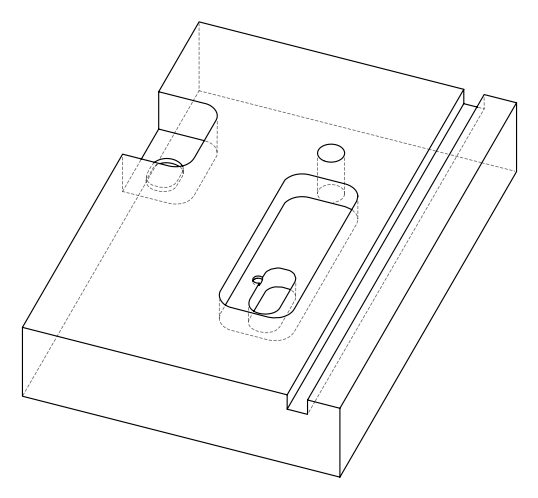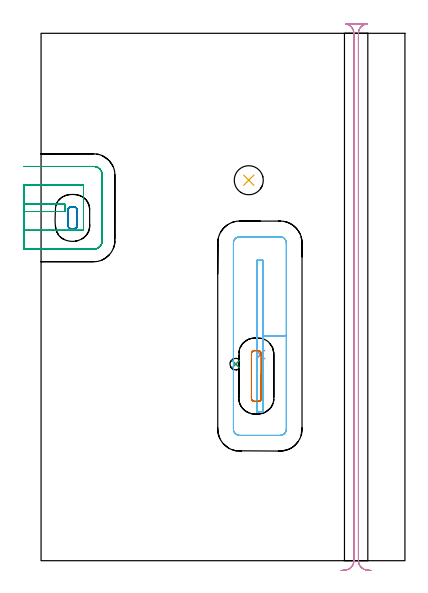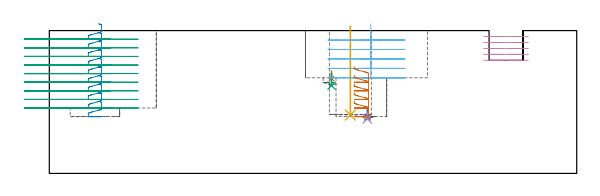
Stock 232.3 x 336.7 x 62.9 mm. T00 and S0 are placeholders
(PLAN: 10 operations, 6 tool changes, 24.6 min)
(1 SPOT_DRILL | STEP1POCKET | NXT0321_9005460120000 | 0.03 min | 2227 mm3)
(2 SPOT_DRILL_1 | STEP1POCKET_1 | NXT0321_9005460120000 | 0.03 min | 4146 mm3)
(3 DRILL_BLIND_HOLE_INTO_CENTER | STEP1POCKET | NXT0301_045 | 0.03 min | 130 mm3)
(4 DRILL_BLIND_HOLE_INTO_CENTER_1 | STEP1POCKET_1 | NXT0301_026 | 0.02 min | 17 mm3)
(5 INDEXABLE_INSERT_DRILL_BLIND_HOLE_FROM_SOLID | STEP1POCKET_2 | NXT0302_008 | 0.16 min | 9930 mm3)
(6 MILL_RECTANGULAR_POCKET | POCKET_RECTANGULAR_STRAIGHT | UGT0201_094 | Follow Part, ap 5, ae 75% | 5.89 min | 156209 mm3)
(7 MILL_RECTANGULAR_POCKET_1 | POCKET_RECTANGULAR_STRAIGHT_1 | NXT0201_012 | Follow Part, ap 4, ae 75% | 1.29 min | 15150 mm3)
(8 MILL_RECTANGULAR_POCKET_2 | POCKET_RECTANGULAR_STRAIGHT_2 | NXT0201_012 | Follow Part, ap 4, ae 75% | 1.8 min | 21425 mm3)
(9 MILL_SLOT | SLOT_PARTIAL_RECTANGULAR | NXT0201_012 | Follow Part, ap 4, ae 75% | 8.01 min | 88564 mm3)
(10 MILL_RECTANGULAR_SLOT | SLOT_RECTANGULAR | NXT0201_011 | Follow Part, ap 3, ae 75% | 7.36 min | 65726 mm3)
(TOOL NXT0321_9005460120000 | NC Spot Drill, 142deg, 12mm, Carbide, Uncoated | D12 PA142 FL30 Z2)
(TOOL NXT0301_045 | Carbide Drill 7.4mm [860.1-0740-022A1-MM 2214] | D7.4 PA140 FL41 Z2)
(TOOL NXT0301_026 | Carbide Drill 5.5mm [860.1-0550-017A1-MM 2214] | D5.5 PA140 FL28 Z2)
(TOOL NXT0302_008 | Index. Insert Drill 18.5mm [880-D1850L25-05] | D18.5 PA176 FL93 Z2)
(TOOL UGT0201_094 | End mill 20 mm | D20 FL38 Z4)
(TOOL NXT0201_012 | ENDMILL 16mm [2P460-1600-NA 1630] | D16 FL38 Z6)
(TOOL NXT0201_011 | ENDMILL 12mm [2P460-1200-NA 1630] | D12 FL38 Z6)
(OP 1 SPOT_DRILL)
G17 G21 G94 G90
T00 M6
G54
G17 G0 G90 X124.3 Y125.5 S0 M3
G43 Z72.9 H0
G94 G81 G98 Z41.781 F250. R45.1
G80
M5
M2
(OP 2 SPOT_DRILL_1)
G17 G21 G94 G90
T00 M6
G54
G17 G0 G90 X140.1 Y131.6 S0 M3
G43 Z72.9 H0
G94 G81 G98 Z24.763 F250. R28.
G80
M5
M2
(OP 3 DRILL_BLIND_HOLE_INTO_CENTER)
G17 G21 G94 G90
T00 M6
G54
G17 G0 G90 X124.3 Y125.5 S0 M3
G43 Z72.9 H1
G94 G81 G98 Z38.7 F250. R44.1
G80
M5
M2
(OP 4 DRILL_BLIND_HOLE_INTO_CENTER_1)
G17 G21 G94 G90
T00 M6
G54
G17 G0 G90 X140.1 Y131.6 S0 M3
G43 Z72.9 H1
G94 G81 G98 Z23.999 F250. R27.
G80
M5
M2
(OP 5 INDEXABLE_INSERT_DRILL_BLIND_HOLE_FROM_SOLID)
G17 G21 G94 G90
T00 M6
G54
G17 G0 G90 X132.6 Y242.9 S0 M3
G43 Z72.9 H1
G94 G81 G98 Z25.7 F250. R64.9
G80
M5
M2
(OP 6 MILL_RECTANGULAR_POCKET)
G17 G21 G94 G90
T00 M6
G54
G17 G0 G90 X141.6 Y116.679 S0 M3
G43 Z72.9 H0
Z65.9
G94 G1 Y143.4 Z58.74 F250.
Y191.8 F500.
X137.8
Y95.
X141.6
Y143.4
X156.6
Y202.8
G3 X152.6 Y206.8 R4.
G1 X126.8
G3 X122.8 Y202.8 R4.
G1 Y84.
G3 X126.8 Y80. R4.
G1 X152.6
G3 X156.6 Y84. R4.
G1 Y143.4
Y144.4
G0 X141.6 Y116.679 Z61.74
G1 Y143.4 Z54.58 F250.
Y191.8 F500.
X137.8
Y95.
X141.6
Y143.4
X156.6
Y202.8
G3 X152.6 Y206.8 R4.
G1 X126.8
G3 X122.8 Y202.8 R4.
G1 Y84.
G3 X126.8 Y80. R4.
G1 X152.6
G3 X156.6 Y84. R4.
G1 Y143.4
Y144.4
G0 X141.6 Y116.679 Z57.58
G1 Y143.4 Z50.42 F250.
Y191.8 F500.
X137.8
Y95.
X141.6
Y143.4
X156.6
Y202.8
G3 X152.6 Y206.8 R4.
G1 X126.8
G3 X122.8 Y202.8 R4.
G1 Y84.
G3 X126.8 Y80. R4.
G1 X152.6
G3 X156.6 Y84. R4.
G1 Y143.4
Y144.4
G0 X141.6 Y116.679 Z53.42
G1 Y143.4 Z46.26 F250.
Y191.8 F500.
X137.8
Y95.
X141.6
Y143.4
X156.6
Y202.8
G3 X152.6 Y206.8 R4.
G1 X126.8
G3 X122.8 Y202.8 R4.
G1 Y84.
G3 X126.8 Y80. R4.
G1 X152.6
G3 X156.6 Y84. R4.
G1 Y143.4
Y144.4
G0 X141.6 Y116.679 Z49.26
G1 Y143.4 Z42.1 F250.
Y191.8 F500.
X137.8
Y95.
X141.6
Y143.4
X156.6
Y202.8
G3 X152.6 Y206.8 R4.
G1 X126.8
G3 X122.8 Y202.8 R4.
G1 Y84.
G3 X126.8 Y80. R4.
G1 X152.6
G3 X156.6 Y84. R4.
G1 Y143.4
Y144.4
G0 Z72.9
M5
M2
(OP 7 MILL_RECTANGULAR_POCKET_1)
G17 G21 G94 G90
T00 M6
G54
G17 G0 G90 X134.3 Y106.25 S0 M3
G43 Z72.9 H1
Z46.95
G94 G1 Y103.558 Z46.229 F250.
X134.357 Y103.205 Z46.133
X134.476 Y102.868 Z46.037
X134.653 Y102.557 Z45.941
X134.882 Y102.282 Z45.845
X135.157 Y102.053 Z45.749
X135.468 Y101.876 Z45.654
X135.805 Y101.757 Z45.558
X136.158 Y101.7 Z45.462
X138.742 Z44.77
X139.095 Y101.757 Z44.674
X139.432 Y101.876 Z44.578
X139.743 Y102.053 Z44.482
X140.018 Y102.282 Z44.386
X140.247 Y102.557 Z44.29
X140.424 Y102.868 Z44.194
X140.543 Y103.205 Z44.099
X140.6 Y103.558 Z44.003
Y117.9 Z40.16
Y132.1 F500.
G3 X138.6 Y134.1 R2.
G1 X136.3
G3 X134.3 Y132.1 R2.
G1 Y103.7
G3 X136.3 Y101.7 R2.
G1 X138.6
G3 X140.6 Y103.7 R2.
G1 Y117.9
Y118.9
G0 X134.3 Y106.25 Z43.16
G1 Y103.558 Z42.439 F250.
X134.357 Y103.205 Z42.343
X134.476 Y102.868 Z42.247
X134.653 Y102.557 Z42.151
X134.882 Y102.282 Z42.055
X135.157 Y102.053 Z41.959
X135.468 Y101.876 Z41.864
X135.805 Y101.757 Z41.768
X136.158 Y101.7 Z41.672
X138.742 Z40.98
X139.095 Y101.757 Z40.884
X139.432 Y101.876 Z40.788
X139.743 Y102.053 Z40.692
X140.018 Y102.282 Z40.596
X140.247 Y102.557 Z40.5
X140.424 Y102.868 Z40.405
X140.543 Y103.205 Z40.309
X140.6 Y103.558 Z40.213
Y117.9 Z36.37
Y132.1 F500.
G3 X138.6 Y134.1 R2.
G1 X136.3
G3 X134.3 Y132.1 R2.
G1 Y103.7
G3 X136.3 Y101.7 R2.
G1 X138.6
G3 X140.6 Y103.7 R2.
G1 Y117.9
Y118.9
G0 X134.3 Y106.25 Z39.37
G1 Y103.558 Z38.649 F250.
X134.357 Y103.205 Z38.553
X134.476 Y102.868 Z38.457
X134.653 Y102.557 Z38.361
X134.882 Y102.282 Z38.265
X135.157 Y102.053 Z38.169
X135.468 Y101.876 Z38.074
X135.805 Y101.757 Z37.978
X136.158 Y101.7 Z37.882
X138.742 Z37.19
X139.095 Y101.757 Z37.094
X139.432 Y101.876 Z36.998
X139.743 Y102.053 Z36.902
X140.018 Y102.282 Z36.806
X140.247 Y102.557 Z36.71
X140.424 Y102.868 Z36.615
X140.543 Y103.205 Z36.519
X140.6 Y103.558 Z36.423
Y117.9 Z32.58
Y132.1 F500.
G3 X138.6 Y134.1 R2.
G1 X136.3
G3 X134.3 Y132.1 R2.
G1 Y103.7
G3 X136.3 Y101.7 R2.
G1 X138.6
G3 X140.6 Y103.7 R2.
G1 Y117.9
Y118.9
G0 X134.3 Y106.25 Z35.58
G1 Y103.558 Z34.859 F250.
X134.357 Y103.205 Z34.763
X134.476 Y102.868 Z34.667
X134.653 Y102.557 Z34.571
X134.882 Y102.282 Z34.475
X135.157 Y102.053 Z34.379
X135.468 Y101.876 Z34.284
X135.805 Y101.757 Z34.188
X136.158 Y101.7 Z34.092
X138.742 Z33.4
X139.095 Y101.757 Z33.304
X139.432 Y101.876 Z33.208
X139.743 Y102.053 Z33.112
X140.018 Y102.282 Z33.016
X140.247 Y102.557 Z32.92
X140.424 Y102.868 Z32.825
X140.543 Y103.205 Z32.729
X140.6 Y103.558 Z32.633
Y117.9 Z28.79
Y132.1 F500.
G3 X138.6 Y134.1 R2.
G1 X136.3
G3 X134.3 Y132.1 R2.
G1 Y103.7
G3 X136.3 Y101.7 R2.
G1 X138.6
G3 X140.6 Y103.7 R2.
G1 Y117.9
Y118.9
G0 X134.3 Y106.25 Z31.79
G1 Y103.558 Z31.069 F250.
X134.357 Y103.205 Z30.973
X134.476 Y102.868 Z30.877
X134.653 Y102.557 Z30.781
X134.882 Y102.282 Z30.685
X135.157 Y102.053 Z30.59
X135.468 Y101.876 Z30.494
X135.805 Y101.757 Z30.398
X136.158 Y101.7 Z30.302
X138.742 Z29.61
X139.095 Y101.757 Z29.514
X139.432 Y101.876 Z29.418
X139.743 Y102.053 Z29.322
X140.018 Y102.282 Z29.226
X140.247 Y102.557 Z29.13
X140.424 Y102.868 Z29.035
X140.543 Y103.205 Z28.939
X140.6 Y103.558 Z28.843
Y117.9 Z25.
Y132.1 F500.
G3 X138.6 Y134.1 R2.
G1 X136.3
G3 X134.3 Y132.1 R2.
G1 Y103.7
G3 X136.3 Y101.7 R2.
G1 X138.6
G3 X140.6 Y103.7 R2.
G1 Y117.9
Y118.9
G0 Z72.9
M5
M2
(OP 8 MILL_RECTANGULAR_POCKET_2)
G17 G21 G94 G90
T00 M6
G54
G17 G0 G90 X21.696 Y212.164 S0 M3
G43 Z72.9 H1
Z65.9
G94 G1 X22.035 Y212.3 Z65.802 F250.
X22.34 Y212.501 Z65.704
X22.599 Y212.76 Z65.606
X22.8 Y213.065 Z65.508
X22.936 Y213.405 Z65.41
X23. Y213.766 Z65.312
Y224.134 Z62.533
X22.936 Y224.495 Z62.435
X22.8 Y224.835 Z62.337
X22.599 Y225.14 Z62.239
X22.34 Y225.399 Z62.141
X22.035 Y225.6 Z62.043
X21.695 Y225.736 Z61.945
X21.334 Y225.8 Z61.847
X18.866 Z61.186
X18.505 Y225.736 Z61.087
X18.165 Y225.6 Z60.989
X17.86 Y225.399 Z60.891
X17.601 Y225.14 Z60.793
X17.4 Y224.835 Z60.695
X17.264 Y224.495 Z60.597
X17.2 Y224.134 Z60.499
Y224. Z60.463
Y218.95 Z59.11
Y213.9 F500.
G3 X19. Y212.1 R1.8
G1 X21.2
G3 X23. Y213.9 R1.8
G1 Y224.
G3 X21.2 Y225.8 R1.8
G1 X19.
G3 X17.2 Y224. R1.8
G1 Y218.95
Y217.95
G0 X21.696 Y212.164 Z62.11
G1 X22.035 Y212.3 Z62.012 F250.
X22.34 Y212.501 Z61.914
X22.599 Y212.76 Z61.816
X22.8 Y213.065 Z61.718
X22.936 Y213.405 Z61.62
X23. Y213.766 Z61.522
Y224.134 Z58.744
X22.936 Y224.495 Z58.645
X22.8 Y224.835 Z58.547
X22.599 Y225.14 Z58.449
X22.34 Y225.399 Z58.351
X22.035 Y225.6 Z58.253
X21.695 Y225.736 Z58.155
X21.334 Y225.8 Z58.057
X18.866 Z57.396
X18.505 Y225.736 Z57.297
X18.165 Y225.6 Z57.199
X17.86 Y225.399 Z57.101
X17.601 Y225.14 Z57.003
X17.4 Y224.835 Z56.905
X17.264 Y224.495 Z56.807
X17.2 Y224.134 Z56.709
Y224. Z56.673
Y218.95 Z55.32
Y213.9 F500.
G3 X19. Y212.1 R1.8
G1 X21.2
G3 X23. Y213.9 R1.8
G1 Y224.
G3 X21.2 Y225.8 R1.8
G1 X19.
G3 X17.2 Y224. R1.8
G1 Y218.95
Y217.95
G0 X21.696 Y212.164 Z58.32
G1 X22.035 Y212.3 Z58.222 F250.
X22.34 Y212.501 Z58.124
X22.599 Y212.76 Z58.026
X22.8 Y213.065 Z57.928
X22.936 Y213.405 Z57.83
X23. Y213.766 Z57.732
Y224.134 Z54.954
X22.936 Y224.495 Z54.855
X22.8 Y224.835 Z54.757
X22.599 Y225.14 Z54.659
X22.34 Y225.399 Z54.561
X22.035 Y225.6 Z54.463
X21.695 Y225.736 Z54.365
X21.334 Y225.8 Z54.267
X18.866 Z53.606
X18.505 Y225.736 Z53.507
X18.165 Y225.6 Z53.409
X17.86 Y225.399 Z53.311
X17.601 Y225.14 Z53.213
X17.4 Y224.835 Z53.115
X17.264 Y224.495 Z53.017
X17.2 Y224.134 Z52.919
Y224. Z52.883
Y218.95 Z51.53
Y213.9 F500.
G3 X19. Y212.1 R1.8
G1 X21.2
G3 X23. Y213.9 R1.8
G1 Y224.
G3 X21.2 Y225.8 R1.8
G1 X19.
G3 X17.2 Y224. R1.8
G1 Y218.95
Y217.95
G0 X21.696 Y212.164 Z54.53
G1 X22.035 Y212.3 Z54.432 F250.
X22.34 Y212.501 Z54.334
X22.599 Y212.76 Z54.236
X22.8 Y213.065 Z54.138
X22.936 Y213.405 Z54.04
X23. Y213.766 Z53.942
Y224.134 Z51.164
X22.936 Y224.495 Z51.065
X22.8 Y224.835 Z50.967
X22.599 Y225.14 Z50.869
X22.34 Y225.399 Z50.771
X22.035 Y225.6 Z50.673
X21.695 Y225.736 Z50.575
X21.334 Y225.8 Z50.477
X18.866 Z49.816
X18.505 Y225.736 Z49.717
X18.165 Y225.6 Z49.619
X17.86 Y225.399 Z49.521
X17.601 Y225.14 Z49.423
X17.4 Y224.835 Z49.325
X17.264 Y224.495 Z49.227
X17.2 Y224.134 Z49.129
Y224. Z49.093
Y218.95 Z47.74
Y213.9 F500.
G3 X19. Y212.1 R1.8
G1 X21.2
G3 X23. Y213.9 R1.8
G1 Y224.
G3 X21.2 Y225.8 R1.8
G1 X19.
G3 X17.2 Y224. R1.8
G1 Y218.95
Y217.95
G0 X21.696 Y212.164 Z50.74
G1 X22.035 Y212.3 Z50.642 F250.
X22.34 Y212.501 Z50.544
X22.599 Y212.76 Z50.446
X22.8 Y213.065 Z50.348
X22.936 Y213.405 Z50.25
X23. Y213.766 Z50.152
Y224.134 Z47.374
X22.936 Y224.495 Z47.275
X22.8 Y224.835 Z47.177
X22.599 Y225.14 Z47.079
X22.34 Y225.399 Z46.981
X22.035 Y225.6 Z46.883
X21.695 Y225.736 Z46.785
X21.334 Y225.8 Z46.687
X18.866 Z46.026
X18.505 Y225.736 Z45.928
X18.165 Y225.6 Z45.829
X17.86 Y225.399 Z45.731
X17.601 Y225.14 Z45.633
X17.4 Y224.835 Z45.535
X17.264 Y224.495 Z45.437
X17.2 Y224.134 Z45.339
Y224. Z45.303
Y218.95 Z43.95
Y213.9 F500.
G3 X19. Y212.1 R1.8
G1 X21.2
G3 X23. Y213.9 R1.8
G1 Y224.
G3 X21.2 Y225.8 R1.8
G1 X19.
G3 X17.2 Y224. R1.8
G1 Y218.95
Y217.95
G0 X21.696 Y212.164 Z46.95
G1 X22.035 Y212.3 Z46.852 F250.
X22.34 Y212.501 Z46.754
X22.599 Y212.76 Z46.656
X22.8 Y213.065 Z46.558
X22.936 Y213.405 Z46.46
X23. Y213.766 Z46.362
Y224.134 Z43.584
X22.936 Y224.495 Z43.485
X22.8 Y224.835 Z43.387
X22.599 Y225.14 Z43.289
X22.34 Y225.399 Z43.191
X22.035 Y225.6 Z43.093
X21.695 Y225.736 Z42.995
X21.334 Y225.8 Z42.897
X18.866 Z42.236
X18.505 Y225.736 Z42.138
X18.165 Y225.6 Z42.039
X17.86 Y225.399 Z41.941
X17.601 Y225.14 Z41.843
X17.4 Y224.835 Z41.745
X17.264 Y224.495 Z41.647
X17.2 Y224.134 Z41.549
Y224. Z41.513
Y218.95 Z40.16
Y213.9 F500.
G3 X19. Y212.1 R1.8
G1 X21.2
G3 X23. Y213.9 R1.8
G1 Y224.
G3 X21.2 Y225.8 R1.8
G1 X19.
G3 X17.2 Y224. R1.8
G1 Y218.95
Y217.95
G0 X21.696 Y212.164 Z43.16
G1 X22.035 Y212.3 Z43.062 F250.
X22.34 Y212.501 Z42.964
X22.599 Y212.76 Z42.866
X22.8 Y213.065 Z42.768
X22.936 Y213.405 Z42.67
X23. Y213.766 Z42.572
Y224.134 Z39.794
X22.936 Y224.495 Z39.695
X22.8 Y224.835 Z39.597
X22.599 Y225.14 Z39.499
X22.34 Y225.399 Z39.401
X22.035 Y225.6 Z39.303
X21.695 Y225.736 Z39.205
X21.334 Y225.8 Z39.107
X18.866 Z38.446
X18.505 Y225.736 Z38.348
X18.165 Y225.6 Z38.249
X17.86 Y225.399 Z38.151
X17.601 Y225.14 Z38.053
X17.4 Y224.835 Z37.955
X17.264 Y224.495 Z37.857
X17.2 Y224.134 Z37.759
Y224. Z37.723
Y218.95 Z36.37
Y213.9 F500.
G3 X19. Y212.1 R1.8
G1 X21.2
G3 X23. Y213.9 R1.8
G1 Y224.
G3 X21.2 Y225.8 R1.8
G1 X19.
G3 X17.2 Y224. R1.8
G1 Y218.95
Y217.95
G0 X21.696 Y212.164 Z39.37
G1 X22.035 Y212.3 Z39.272 F250.
X22.34 Y212.501 Z39.174
X22.599 Y212.76 Z39.076
X22.8 Y213.065 Z38.978
X22.936 Y213.405 Z38.88
X23. Y213.766 Z38.782
Y224.134 Z36.004
X22.936 Y224.495 Z35.905
X22.8 Y224.835 Z35.807
X22.599 Y225.14 Z35.709
X22.34 Y225.399 Z35.611
X22.035 Y225.6 Z35.513
X21.695 Y225.736 Z35.415
X21.334 Y225.8 Z35.317
X18.866 Z34.656
X18.505 Y225.736 Z34.558
X18.165 Y225.6 Z34.459
X17.86 Y225.399 Z34.361
X17.601 Y225.14 Z34.263
X17.4 Y224.835 Z34.165
X17.264 Y224.495 Z34.067
X17.2 Y224.134 Z33.969
Y224. Z33.933
Y218.95 Z32.58
Y213.9 F500.
G3 X19. Y212.1 R1.8
G1 X21.2
G3 X23. Y213.9 R1.8
G1 Y224.
G3 X21.2 Y225.8 R1.8
G1 X19.
G3 X17.2 Y224. R1.8
G1 Y218.95
Y217.95
G0 X21.696 Y212.164 Z35.58
G1 X22.035 Y212.3 Z35.482 F250.
X22.34 Y212.501 Z35.384
X22.599 Y212.76 Z35.286
X22.8 Y213.065 Z35.188
X22.936 Y213.405 Z35.09
X23. Y213.766 Z34.992
Y224.134 Z32.214
X22.936 Y224.495 Z32.116
X22.8 Y224.835 Z32.017
X22.599 Y225.14 Z31.919
X22.34 Y225.399 Z31.821
X22.035 Y225.6 Z31.723
X21.695 Y225.736 Z31.625
X21.334 Y225.8 Z31.527
X18.866 Z30.866
X18.505 Y225.736 Z30.768
X18.165 Y225.6 Z30.669
X17.86 Y225.399 Z30.571
X17.601 Y225.14 Z30.473
X17.4 Y224.835 Z30.375
X17.264 Y224.495 Z30.277
X17.2 Y224.134 Z30.179
Y224. Z30.143
Y218.95 Z28.79
Y213.9 F500.
G3 X19. Y212.1 R1.8
G1 X21.2
G3 X23. Y213.9 R1.8
G1 Y224.
G3 X21.2 Y225.8 R1.8
G1 X19.
G3 X17.2 Y224. R1.8
G1 Y218.95
Y217.95
G0 X21.696 Y212.164 Z31.79
G1 X22.035 Y212.3 Z31.692 F250.
X22.34 Y212.501 Z31.594
X22.599 Y212.76 Z31.496
X22.8 Y213.065 Z31.398
X22.936 Y213.405 Z31.3
X23. Y213.766 Z31.202
Y224.134 Z28.424
X22.936 Y224.495 Z28.326
X22.8 Y224.835 Z28.227
X22.599 Y225.14 Z28.129
X22.34 Y225.399 Z28.031
X22.035 Y225.6 Z27.933
X21.695 Y225.736 Z27.835
X21.334 Y225.8 Z27.737
X18.866 Z27.076
X18.505 Y225.736 Z26.978
X18.165 Y225.6 Z26.879
X17.86 Y225.399 Z26.781
X17.601 Y225.14 Z26.683
X17.4 Y224.835 Z26.585
X17.264 Y224.495 Z26.487
X17.2 Y224.134 Z26.389
Y224. Z26.353
Y218.95 Z25.
Y213.9 F500.
G3 X19. Y212.1 R1.8
G1 X21.2
G3 X23. Y213.9 R1.8
G1 Y224.
G3 X21.2 Y225.8 R1.8
G1 X19.
G3 X17.2 Y224. R1.8
G1 Y218.95
Y217.95
G0 Z72.9
M5
M2
(OP 9 MILL_SLOT)
G17 G21 G94 G90
T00 M6
G54
G17 G0 G90 X-11. Y222.9 S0 M3
G43 Z72.9 H1
Z59.111
G94 G1 X-8. F250.
X15.1 F500.
Y227.7
X-8.
X-11. F250.
Y210.9
X-8.
X27.1 F500.
Y239.7
X-8.
X-11. F250.
Y198.9
X-8.
X33.6 F500.
G3 X39.1 Y204.4 R5.5
G1 Y246.2
G3 X33.6 Y251.7 R5.5
G1 X-8.
X-11. F250.
G0 Y222.9 Z55.322
G1 X-8.
X15.1 F500.
Y227.7
X-8.
X-11. F250.
Y210.9
X-8.
X27.1 F500.
Y239.7
X-8.
X-11. F250.
Y198.9
X-8.
X33.6 F500.
G3 X39.1 Y204.4 R5.5
G1 Y246.2
G3 X33.6 Y251.7 R5.5
G1 X-8.
X-11. F250.
G0 Y222.9 Z51.533
G1 X-8.
X15.1 F500.
Y227.7
X-8.
X-11. F250.
Y210.9
X-8.
X27.1 F500.
Y239.7
X-8.
X-11. F250.
Y198.9
X-8.
X33.6 F500.
G3 X39.1 Y204.4 R5.5
G1 Y246.2
G3 X33.6 Y251.7 R5.5
G1 X-8.
X-11. F250.
G0 Y222.9 Z47.744
G1 X-8.
X15.1 F500.
Y227.7
X-8.
X-11. F250.
Y210.9
X-8.
X27.1 F500.
Y239.7
X-8.
X-11. F250.
Y198.9
X-8.
X33.6 F500.
G3 X39.1 Y204.4 R5.5
G1 Y246.2
G3 X33.6 Y251.7 R5.5
G1 X-8.
X-11. F250.
G0 Y222.9 Z43.956
G1 X-8.
X15.1 F500.
Y227.7
X-8.
X-11. F250.
Y210.9
X-8.
X27.1 F500.
Y239.7
X-8.
X-11. F250.
Y198.9
X-8.
X33.6 F500.
G3 X39.1 Y204.4 R5.5
G1 Y246.2
G3 X33.6 Y251.7 R5.5
G1 X-8.
X-11. F250.
G0 Y222.9 Z40.167
G1 X-8.
X15.1 F500.
Y227.7
X-8.
X-11. F250.
Y210.9
X-8.
X27.1 F500.
Y239.7
X-8.
X-11. F250.
Y198.9
X-8.
X33.6 F500.
G3 X39.1 Y204.4 R5.5
G1 Y246.2
G3 X33.6 Y251.7 R5.5
G1 X-8.
X-11. F250.
G0 Y222.9 Z36.378
G1 X-8.
X15.1 F500.
Y227.7
X-8.
X-11. F250.
Y210.9
X-8.
X27.1 F500.
Y239.7
X-8.
X-11. F250.
Y198.9
X-8.
X33.6 F500.
G3 X39.1 Y204.4 R5.5
G1 Y246.2
G3 X33.6 Y251.7 R5.5
G1 X-8.
X-11. F250.
G0 Y222.9 Z32.589
G1 X-8.
X15.1 F500.
Y227.7
X-8.
X-11. F250.
Y210.9
X-8.
X27.1 F500.
Y239.7
X-8.
X-11. F250.
Y198.9
X-8.
X33.6 F500.
G3 X39.1 Y204.4 R5.5
G1 Y246.2
G3 X33.6 Y251.7 R5.5
G1 X-8.
X-11. F250.
G0 Y222.9 Z28.8
G1 X-8.
X15.1 F500.
Y227.7
X-8.
X-11. F250.
Y210.9
X-8.
X27.1 F500.
Y239.7
X-8.
X-11. F250.
Y198.9
X-8.
X33.6 F500.
G3 X39.1 Y204.4 R5.5
G1 Y246.2
G3 X33.6 Y251.7 R5.5
G1 X-8.
X-11. F250.
G0 Z72.9
M5
M2
(OP 10 MILL_RECTANGULAR_SLOT)
G17 G21 G94 G90
T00 M6
G54
G17 G0 G90 X210.986 Y-6.27 S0 M3
G43 Z72.9 H1
Z60.28
G94 G1 X208.001 Y-5.97 F250.
G2 X202.6 Y0. R6. F500.
G1 Y336.7
G2 X208.001 Y342.67 R6.
G1 Y342.7
X194.299
Y342.67
G2 X199.7 Y336.7 R6.
G1 Y0.
G2 X194.299 Y-5.97 R6.
G1 X191.314 Y-6.27 F250.
G0 X210.986 Z57.66
G1 X208.001 Y-5.97
G2 X202.6 Y0. R6. F500.
G1 Y336.7
G2 X208.001 Y342.67 R6.
G1 Y342.7
X194.299
Y342.67
G2 X199.7 Y336.7 R6.
G1 Y0.
G2 X194.299 Y-5.97 R6.
G1 X191.314 Y-6.27 F250.
G0 X210.986 Z55.04
G1 X208.001 Y-5.97
G2 X202.6 Y0. R6. F500.
G1 Y336.7
G2 X208.001 Y342.67 R6.
G1 Y342.7
X194.299
Y342.67
G2 X199.7 Y336.7 R6.
G1 Y0.
G2 X194.299 Y-5.97 R6.
G1 X191.314 Y-6.27 F250.
G0 X210.986 Z52.42
G1 X208.001 Y-5.97
G2 X202.6 Y0. R6. F500.
G1 Y336.7
G2 X208.001 Y342.67 R6.
G1 Y342.7
X194.299
Y342.67
G2 X199.7 Y336.7 R6.
G1 Y0.
G2 X194.299 Y-5.97 R6.
G1 X191.314 Y-6.27 F250.
G0 X210.986 Z49.8
G1 X208.001 Y-5.97
G2 X202.6 Y0. R6. F500.
G1 Y336.7
G2 X208.001 Y342.67 R6.
G1 Y342.7
X194.299
Y342.67
G2 X199.7 Y336.7 R6.
G1 Y0.
G2 X194.299 Y-5.97 R6.
G1 X191.314 Y-6.27 F250.
G0 Z72.9
M5
M2
